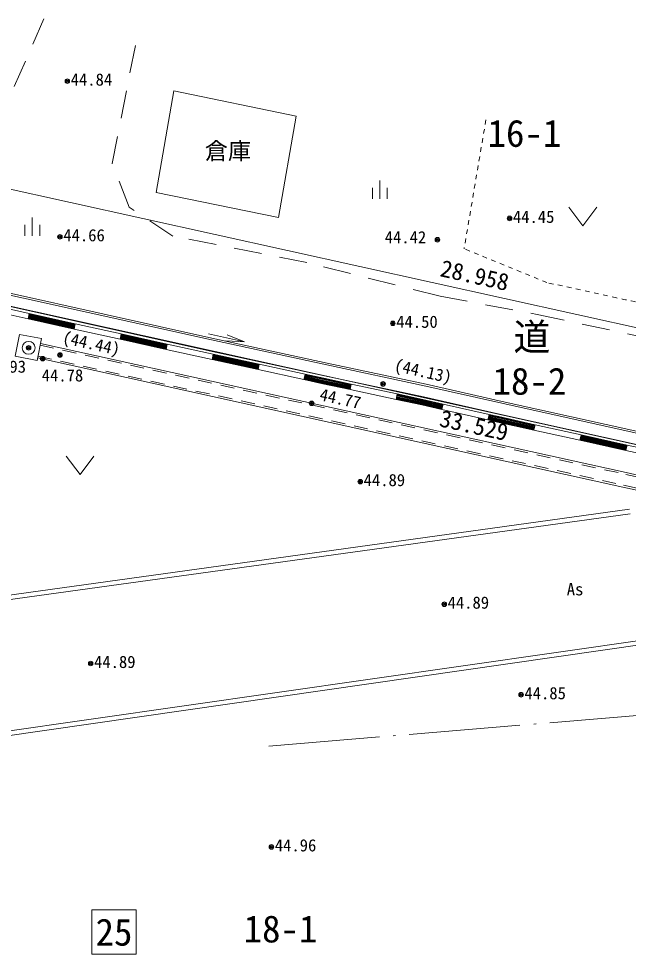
# Model space of a CAD drawing. Units: millimetres, scale not verified. Extents: x -29071210 to -28860960, y -117775216 to -117329466.
# Drawn here: x -29033096 to -29016617, y -117467174 to -117441880 of the extents above; entities that cross this region are included whole.
import ezdxf
from ezdxf.enums import TextEntityAlignment as Align

# ---------------------------------------------------------------- set-up
doc = ezdxf.new("R2010")
doc.units = ezdxf.units.MM
doc.header["$LTSCALE"] = 250
doc.header["$PDMODE"] = 32
doc.header["$PDSIZE"] = 125
for name, pattern in [('LONG_DASHED_DOTTED', [15.25, 12, -1.5, 0.25, -1.5]), ('USER2', [5, 3, -2]), ('USER4', [2.5, 1.5, -1]), ('USER8', [1, 0.5, -0.5])]:
    doc.linetypes.add(name, pattern=pattern)
for name, color, linetype, lineweight in [('H29-S-SUV', 8, 'Continuous', 13), ('S-SUV', 7, 'Continuous', 13), ('S-SUV-HTXT', 7, 'Continuous', 13), ('S-SUV-ROW', 7, 'Continuous', 15), ('S-SUV-SRVR', 3, 'Continuous', 13)]:
    doc.layers.add(name, color=color, linetype=linetype, lineweight=lineweight)
doc.styles.add('ＭＳ ゴシック', font='')
doc.styles.get('ＭＳ ゴシック').set_extended_font_data('MS Gothic')

# ---------------------------------------------------------------- blocks, each defined once
blk = doc.blocks.new('畑')
at = {"color": 7, "linetype": 'Continuous', "lineweight": 13}
for p, q in [((-1.5, 1), (0, -1)), ((0, -1), (1.5, 1))]:
    blk.add_line(p, q, dxfattribs=at)
blk = doc.blocks.new('ﾌﾟﾛｯﾄﾏｰｸ-03_1')
at = {"color": 3, "linetype": 'Continuous', "lineweight": 25}
blk.add_circle((0, 0), 0.5, dxfattribs=at)
at = {"color": 3}
blk.add_point((0, 0), dxfattribs=at)
blk = doc.blocks.new('open_arrow')
at = {"color": 0, "linetype": 'Continuous', "lineweight": -2}
blk.add_lwpolyline([(7.5, 1.25), (0, 0), (7.5, -1.25)], dxfattribs=at)
blk = doc.blocks.new('荒地')
at = {"color": 7, "linetype": 'Continuous', "lineweight": 13}
for p, q in [((-1, 0.25), (-1, -1.25)), ((0, -1.25), (0, 1.25)), ((1, 0.25), (1, -1.25))]:
    blk.add_line(p, q, dxfattribs=at)

msp = doc.modelspace()

# ---------------------------------------------------------------- linework, layer by layer
at = {"layer": 'H29-S-SUV'}
for p, q in [((-29006560.9, -117456467.4), (-29016684.4, -117454198.7)), ((-29006547.5, -117456419.2), (-29016673.5, -117454150)), ((-29006655, -117456805), (-29016760.9, -117454540.3)), ((-29006641.6, -117456756.8), (-29016750, -117454491.5))]:
    msp.add_line(p, q, dxfattribs=at)
at = {"layer": 'S-SUV'}
for p, q in [((-29028899, -117443829), (-29029383, -117446575.6)), ((-29028899, -117443829), (-29025593, -117444510.4)), ((-29025593, -117444510.4), (-29026077, -117447257)), ((-29029383, -117446575.6), (-29026077, -117447257)), ((-29034084.4, -117449721.6), (-29032841.8, -117449996.6)), ((-29034051.9, -117449575.1), (-29032809.4, -117449850.2)), ((-29032809.4, -117449850.2), (-29032841.8, -117449996.6)), ((-29032837.7, -117449978.2), (-29031595.2, -117450253.2)), ((-29032833.7, -117449960), (-29031591.2, -117450235.1)), ((-29032829.6, -117449941.6), (-29031587.1, -117450216.6)), ((-29032825.6, -117449923.4), (-29031583.1, -117450198.5)), ((-29032821.5, -117449905), (-29031579, -117450180)), ((-29032817.5, -117449886.8), (-29031575, -117450161.8)), ((-29032813.4, -117449868.3), (-29031570.9, -117450143.4)), ((-29032809.4, -117449850.2), (-29031566.9, -117450125.2)), ((-29032841.8, -117449996.6), (-29031599.3, -117450271.7)), ((-29031566.9, -117450125.2), (-29031599.3, -117450271.7)), ((-29031566.9, -117450125.2), (-29030324.3, -117450400.3)), ((-29031599.3, -117450271.7), (-29030356.8, -117450546.7)), ((-29030324.3, -117450400.3), (-29030356.8, -117450546.7)), ((-29030344.6, -117450491.7), (-29029102, -117450766.7)), ((-29030340.6, -117450473.5), (-29029098, -117450748.6)), ((-29030336.5, -117450455.1), (-29029093.9, -117450730.1)), ((-29030332.5, -117450436.9), (-29029089.9, -117450712)), ((-29030328.4, -117450418.5), (-29029085.8, -117450693.5)), ((-29030324.3, -117450400.3), (-29029081.8, -117450675.4)), ((-29027968.7, -117450395.1), (-29026992.5, -117450611.8)), ((-29032509.4, -117450659.5), (-29016673.5, -117454150)), ((-29030356.8, -117450546.7), (-29029114.2, -117450821.8)), ((-29030352.7, -117450528.3), (-29029110.2, -117450803.4)), ((-29030348.7, -117450510.1), (-29029106.1, -117450785.2)), ((-29029081.8, -117450675.4), (-29029114.2, -117450821.8)), ((-29029081.8, -117450675.4), (-29027961.4, -117450923.4)), ((-29029114.2, -117450821.8), (-29027993.6, -117451069.9)), ((-29027961.4, -117450923.4), (-29027839.2, -117450950)), ((-29027839.2, -117450950), (-29027871.1, -117451096.5)), ((-29027851.1, -117451004.8), (-29026607.6, -117451275.4)), ((-29027847.2, -117450986.6), (-29026603.7, -117451257.2)), ((-29027843.1, -117450968.1), (-29026599.6, -117451238.7)), ((-29027839.2, -117450950), (-29026595.7, -117451220.5)), ((-29032586, -117451052.2), (-29016760.9, -117454540.3)), ((-29027993.6, -117451069.9), (-29027871.1, -117451096.5)), ((-29027871.1, -117451096.5), (-29026627.6, -117451367.1)), ((-29027867.1, -117451078.1), (-29026623.6, -117451348.6)), ((-29027863.1, -117451059.9), (-29026619.6, -117451330.5)), ((-29027859.1, -117451041.4), (-29026615.6, -117451312)), ((-29027855.1, -117451023.3), (-29026611.6, -117451293.8)), ((-29026595.7, -117451220.5), (-29026627.6, -117451367.1)), ((-29026595.7, -117451220.5), (-29025352.2, -117451491.1)), ((-29026627.6, -117451367.1), (-29025384.1, -117451637.7)), ((-29025352.2, -117451491.1), (-29025384.1, -117451637.7)), ((-29025356.1, -117451509.3), (-29024847.9, -117451619.9)), ((-29025352.2, -117451491.1), (-29024844, -117451601.7)), ((-29025384.1, -117451637.7), (-29024875.6, -117451748.3)), ((-29025380, -117451619.2), (-29024871.6, -117451729.8)), ((-29025376.1, -117451601), (-29024867.7, -117451711.7)), ((-29025372.1, -117451582.6), (-29024863.7, -117451693.2)), ((-29025368.1, -117451564.4), (-29024859.8, -117451675)), ((-29025364.1, -117451545.9), (-29024855.8, -117451656.5)), ((-29025360.1, -117451527.8), (-29024851.9, -117451638.3)), ((-29024875.6, -117451748.3), (-29024139.4, -117451905.7)), ((-29024871.6, -117451729.8), (-29024135.5, -117451887.2)), ((-29024867.7, -117451711.7), (-29024131.6, -117451869)), ((-29024863.7, -117451693.2), (-29024127.6, -117451850.5)), ((-29024859.8, -117451675), (-29024123.7, -117451832.3)), ((-29024855.8, -117451656.5), (-29024119.8, -117451813.9)), ((-29024851.9, -117451638.3), (-29024115.9, -117451795.7)), ((-29024847.9, -117451619.9), (-29024112, -117451777.2)), ((-29024844, -117451601.7), (-29024108.1, -117451759)), ((-29024108.1, -117451759), (-29024139.4, -117451905.7)), ((-29024108.1, -117451759), (-29022863.6, -117452025)), ((-29024139.4, -117451905.7), (-29022894.9, -117452171.7)), ((-29022863.6, -117452025), (-29022894.9, -117452171.7)), ((-29022894.9, -117452171.7), (-29022201.8, -117452319.9)), ((-29022891, -117452153.2), (-29022197.7, -117452301.4)), ((-29022887.1, -117452135), (-29022193.7, -117452283.2)), ((-29022883.1, -117452116.5), (-29022189.7, -117452264.8)), ((-29022879.2, -117452098.3), (-29022185.7, -117452246.6)), ((-29022875.3, -117452079.9), (-29022181.6, -117452228.1)), ((-29022871.4, -117452061.7), (-29022177.6, -117452210)), ((-29022867.5, -117452043.2), (-29022173.5, -117452191.5)), ((-29022863.6, -117452025), (-29022169.5, -117452173.4)), ((-29022189.7, -117452264.8), (-29021641.2, -117452389)), ((-29022185.7, -117452246.6), (-29021637.1, -117452370.9)), ((-29022181.6, -117452228.1), (-29021632.9, -117452352.4)), ((-29022177.6, -117452210), (-29021628.8, -117452334.3)), ((-29022173.5, -117452191.5), (-29021624.6, -117452315.8)), ((-29022169.5, -117452173.4), (-29021620.5, -117452297.7)), ((-29022201.8, -117452319.9), (-29021653.7, -117452444)), ((-29022197.7, -117452301.4), (-29021649.5, -117452425.6)), ((-29022193.7, -117452283.2), (-29021645.4, -117452407.4)), ((-29021620.5, -117452297.7), (-29021653.7, -117452444)), ((-29021653.7, -117452444), (-29020412.5, -117452725.1)), ((-29021620.5, -117452297.7), (-29020379.4, -117452578.8)), ((-29020379.4, -117452578.8), (-29020412.5, -117452725.1)), ((-29020412.5, -117452725.1), (-29020150.6, -117452784.4)), ((-29020408.3, -117452706.7), (-29020146.5, -117452766)), ((-29020404.2, -117452688.5), (-29020142.4, -117452747.8)), ((-29020400, -117452670.1), (-29020138.3, -117452729.4)), ((-29020395.9, -117452652), (-29020134.2, -117452711.2)), ((-29020391.8, -117452633.5), (-29020130.1, -117452692.8)), ((-29020387.7, -117452615.4), (-29020126, -117452674.7)), ((-29020383.5, -117452597), (-29020121.9, -117452656.2)), ((-29020379.4, -117452578.8), (-29020117.9, -117452638.1)), ((-29020146.5, -117452766), (-29019165.5, -117452983.1)), ((-29020142.4, -117452747.8), (-29019161.4, -117452965)), ((-29020138.3, -117452729.4), (-29019157.4, -117452946.5)), ((-29020134.2, -117452711.2), (-29019153.3, -117452928.4)), ((-29020130.1, -117452692.8), (-29019149.2, -117452909.9)), ((-29020126, -117452674.7), (-29019145.2, -117452891.8)), ((-29020121.9, -117452656.2), (-29019141.1, -117452873.3)), ((-29020117.9, -117452638.1), (-29019137.1, -117452855.1)), ((-29020150.6, -117452784.4), (-29019169.5, -117453001.6)), ((-29019137.1, -117452855.1), (-29019169.5, -117453001.6)), ((-29019169.5, -117453001.6), (-29017927, -117453276.6)), ((-29019137.1, -117452855.1), (-29017894.6, -117453130.2)), ((-29017894.6, -117453130.2), (-29017927, -117453276.6)), ((-29017927, -117453276.6), (-29016684.5, -117453551.7)), ((-29017922.9, -117453258.2), (-29016680.4, -117453533.2)), ((-29017918.9, -117453240), (-29016676.4, -117453515.1)), ((-29017914.8, -117453221.6), (-29016672.3, -117453496.6)), ((-29017910.8, -117453203.4), (-29016668.3, -117453478.5)), ((-29017906.7, -117453185), (-29016664.2, -117453460)), ((-29017902.7, -117453166.8), (-29016660.2, -117453441.8)), ((-29017898.6, -117453148.3), (-29016656.1, -117453423.4)), ((-29017894.6, -117453130.2), (-29016652.1, -117453405.2)), ((-29016652.1, -117453405.2), (-29016684.5, -117453551.7)), ((-29016652.1, -117453405.2), (-29015409.5, -117453680.3)), ((-29016684.5, -117453551.7), (-29015441.9, -117453826.7)), ((-29015295.9, -117458542), (-29039888.8, -117462074.8)), ((-29015287, -117458662), (-29039812, -117462185))]:
    msp.add_line(p, q, dxfattribs=at)
at = {"layer": 'S-SUV', "linetype": 'USER8'}
msp.add_line((-29020465.7, -117444617.4), (-29021056, -117448097), dxfattribs=at)
at = {"layer": 'S-SUV', "linetype": 'USER2'}
for p, q in [((-29021706, -117449380), (-29019085, -117449876)), ((-29019085, -117449876), (-29014166, -117450931))]:
    msp.add_line(p, q, dxfattribs=at)
at = {"layer": 'S-SUV', "linetype": 'USER4'}
for p, q in [((-29032519, -117450708.6), (-29016684.4, -117454198.7)), ((-29032576.4, -117451003.2), (-29016750, -117454491.5))]:
    msp.add_line(p, q, dxfattribs=at)
at = {"layer": 'S-SUV', "linetype": 'LONG_DASHED_DOTTED'}
msp.add_line((-29026337, -117461547), (-29011955, -117460351), dxfattribs=at)
at = {"layer": 'S-SUV', "linetype": 'USER2'}
for points in [[(-29032419.6, -117441879.5), (-29033587, -117444570), (-29035177, -117444924), (-29036599, -117444025)], [(-29021706, -117449380), (-29025310, -117448470), (-29028930, -117447757), (-29030113, -117446972), (-29030571, -117445796), (-29029913.3, -117442453.6)]]:
    msp.add_lwpolyline(points, dxfattribs=at)
at = {"layer": 'S-SUV', "linetype": 'USER8'}
msp.add_lwpolyline([(-29016932.6, -117449427.4), (-29018819, -117449013), (-29021056, -117448097)], dxfattribs=at)
at = {"layer": 'S-SUV'}
for points in [[(-29020037, -117452277), (-29022090, -117451812), (-29024766, -117451240), (-29027882, -117450562), (-29036306.5, -117448691.7)], [(-29020026.1, -117452228.2), (-29022079.3, -117451763.2), (-29024755.5, -117451191.1), (-29027871.3, -117450513.2), (-29036295.7, -117448642.9)], [(-29020102.6, -117452569.8), (-29022154.5, -117452105), (-29024829.2, -117451533.3), (-29027946.4, -117450855), (-29036371.4, -117448984.6)], [(-29006237.7, -117455288.7), (-29012608.2, -117453870.2), (-29020026.1, -117452228.2)], [(-29006249.1, -117455337.4), (-29012619, -117453919), (-29020037, -117452277)], [(-29006317.4, -117455629.6), (-29012684, -117454211.9), (-29020102.6, -117452569.8)], [(-29043967.2, -117460093.9), (-29043411, -117458930), (-29038693, -117458206), (-29016582.6, -117455143.6)], [(-29043858.9, -117460145.7), (-29043330.1, -117459039), (-29038675.7, -117458324.7), (-29016563, -117455262)]]:
    msp.add_lwpolyline(points, dxfattribs=at)
msp.add_lwpolyline([(-29032599, -117451119.2), (-29033190, -117451004), (-29033074.8, -117450413), (-29032483.8, -117450528.2)], close=True, dxfattribs=at)
msp.add_circle((-29032827.9, -117450778.1), 175, dxfattribs=at)
at = {"layer": 'S-SUV', "linetype": 'USER8'}
msp.add_open_spline([(-29007403, -117444190), (-29008042.3, -117445691.7), (-29008176.3, -117447531.6), (-29009321, -117448695), (-29010186.4, -117449574.5), (-29011480, -117450036.3), (-29012703, -117450200), (-29013274.6, -117450276.5), (-29013845.2, -117450038), (-29014413, -117449937), (-29015256.6, -117449786.9), (-29016092.7, -117449597.3), (-29016932.6, -117449427.4)], degree=3, knots=[0, 0, 0, 0, 1, 1, 1, 2, 2, 2, 3, 3, 3, 4, 4, 4, 4], dxfattribs=at)
at = {"layer": 'S-SUV-HTXT', "lineweight": 15}
msp.add_lwpolyline([(-29029921.2, -117465973.9), (-29031121.2, -117465973.9), (-29031121.2, -117467173.9), (-29029921.2, -117467173.9)], close=True, dxfattribs=at)
at = {"layer": 'S-SUV-ROW'}
for p, q in [((-29034854, -117446150.4), (-29006870.7, -117452335)), ((-29004469.9, -117456031.2), (-29036915.4, -117448860.4))]:
    msp.add_line(p, q, dxfattribs=at)

# ---------------------------------------------------------------- block references
at = {"layer": 'S-SUV'}
for name, p, xscale, yscale in [('荒地', (-29023332.1, -117446503.6), 200, 200), ('畑', (-29017846, -117447227.7), 250, 250), ('荒地', (-29032729, -117447500.1), 200, 200), ('畑', (-29031436.6, -117453952.8), 250, 250)]:
    msp.add_blockref(name, p, dxfattribs=dict(at, xscale=xscale, yscale=yscale))
at = {"layer": 'S-SUV', "xscale": 66.7, "yscale": 66.7, "rotation": 167.5}
msp.add_blockref('open_arrow', (-29026992.5, -117450611.8), dxfattribs=at)
at = {"layer": 'S-SUV-SRVR', "xscale": 75, "yscale": 75}
for p in [(-29031782.4, -117443568), (-29019827.3, -117447278.6), (-29031981.8, -117447776.5), (-29021776.5, -117447856.2), (-29022981.8, -117450115.5), (-29032828, -117450778), (-29031982.6, -117450972), (-29032447.3, -117451070.6), (-29023246.3, -117451752.5), (-29025179, -117452277.8), (-29023863, -117454396), (-29021593, -117457709), (-29031151, -117459312), (-29019516.5, -117460157.1), (-29026264, -117464271)]:
    msp.add_blockref('ﾌﾟﾛｯﾄﾏｰｸ-03_1', p, dxfattribs=at)

# ---------------------------------------------------------------- texts
at = {"layer": 'S-SUV-HTXT', "style": 'ＭＳ ゴシック'}
for s, p in [('16-1', (-29018427, -117445563.4)), ('18-2', (-29018292.5, -117452265.6)), ('18-1', (-29025021.2, -117467073.9))]:
    msp.add_text(s, height=733.1, dxfattribs=at).set_placement(p, align=Align.BOTTOM_RIGHT)
for s, height, p in [('倉庫', 458.2, (-29027440.4, -117445453.2)), ('道', 733.1, (-29019223.4, -117450482.1)), ('As', 329.9, (-29018056.5, -117457304.9)), ('25', 733.1, (-29030521.2, -117466573.9))]:
    msp.add_text(s, height=height, dxfattribs=at).set_placement(p, align=Align.MIDDLE_CENTER)
for s, p in [('28.958', (-29020768, -117448815.5)), ('33.529', (-29020787.1, -117452873))]:
    msp.add_text(s, height=458.2, rotation=347.537, dxfattribs=at).set_placement(p, align=Align.MIDDLE_CENTER)
at = {"layer": 'S-SUV-SRVR', "style": 'ＭＳ ゴシック'}
for s, p in [('44.84', (-29031691.5, -117443788.1)), ('44.45', (-29019736.5, -117447498.8)), ('44.66', (-29031891, -117447996.7)), ('44.42', (-29023202.1, -117448050.8)), ('44.50', (-29022891, -117450335.7)), ('44.93', (-29034021.2, -117451548.6)), ('44.78', (-29032473.9, -117451785.6)), ('44.89', (-29023772.1, -117454616.2)), ('44.89', (-29021502.1, -117457929.2)), ('44.89', (-29031060.1, -117459532.2)), ('44.85', (-29019425.7, -117460377.3)), ('44.96', (-29026173.1, -117464491.2))]:
    msp.add_text(s, height=329.9, dxfattribs=at).set_placement(p, align=Align.BOTTOM_LEFT)
for s, rotation, p in [('(44.44)', 347.57, (-29031189, -117450913.5)), ('(44.13)', 347.238, (-29022221.2, -117451665.9))]:
    msp.add_text(s, height=329.9, rotation=rotation, dxfattribs=at).set_placement(p, align=Align.BOTTOM_CENTER)
msp.add_text('44.77', height=329.9, rotation=347.57, dxfattribs=at).set_placement((-29025005.2, -117452286.3), align=Align.BOTTOM_LEFT)

doc.saveas('drawing.dxf')
